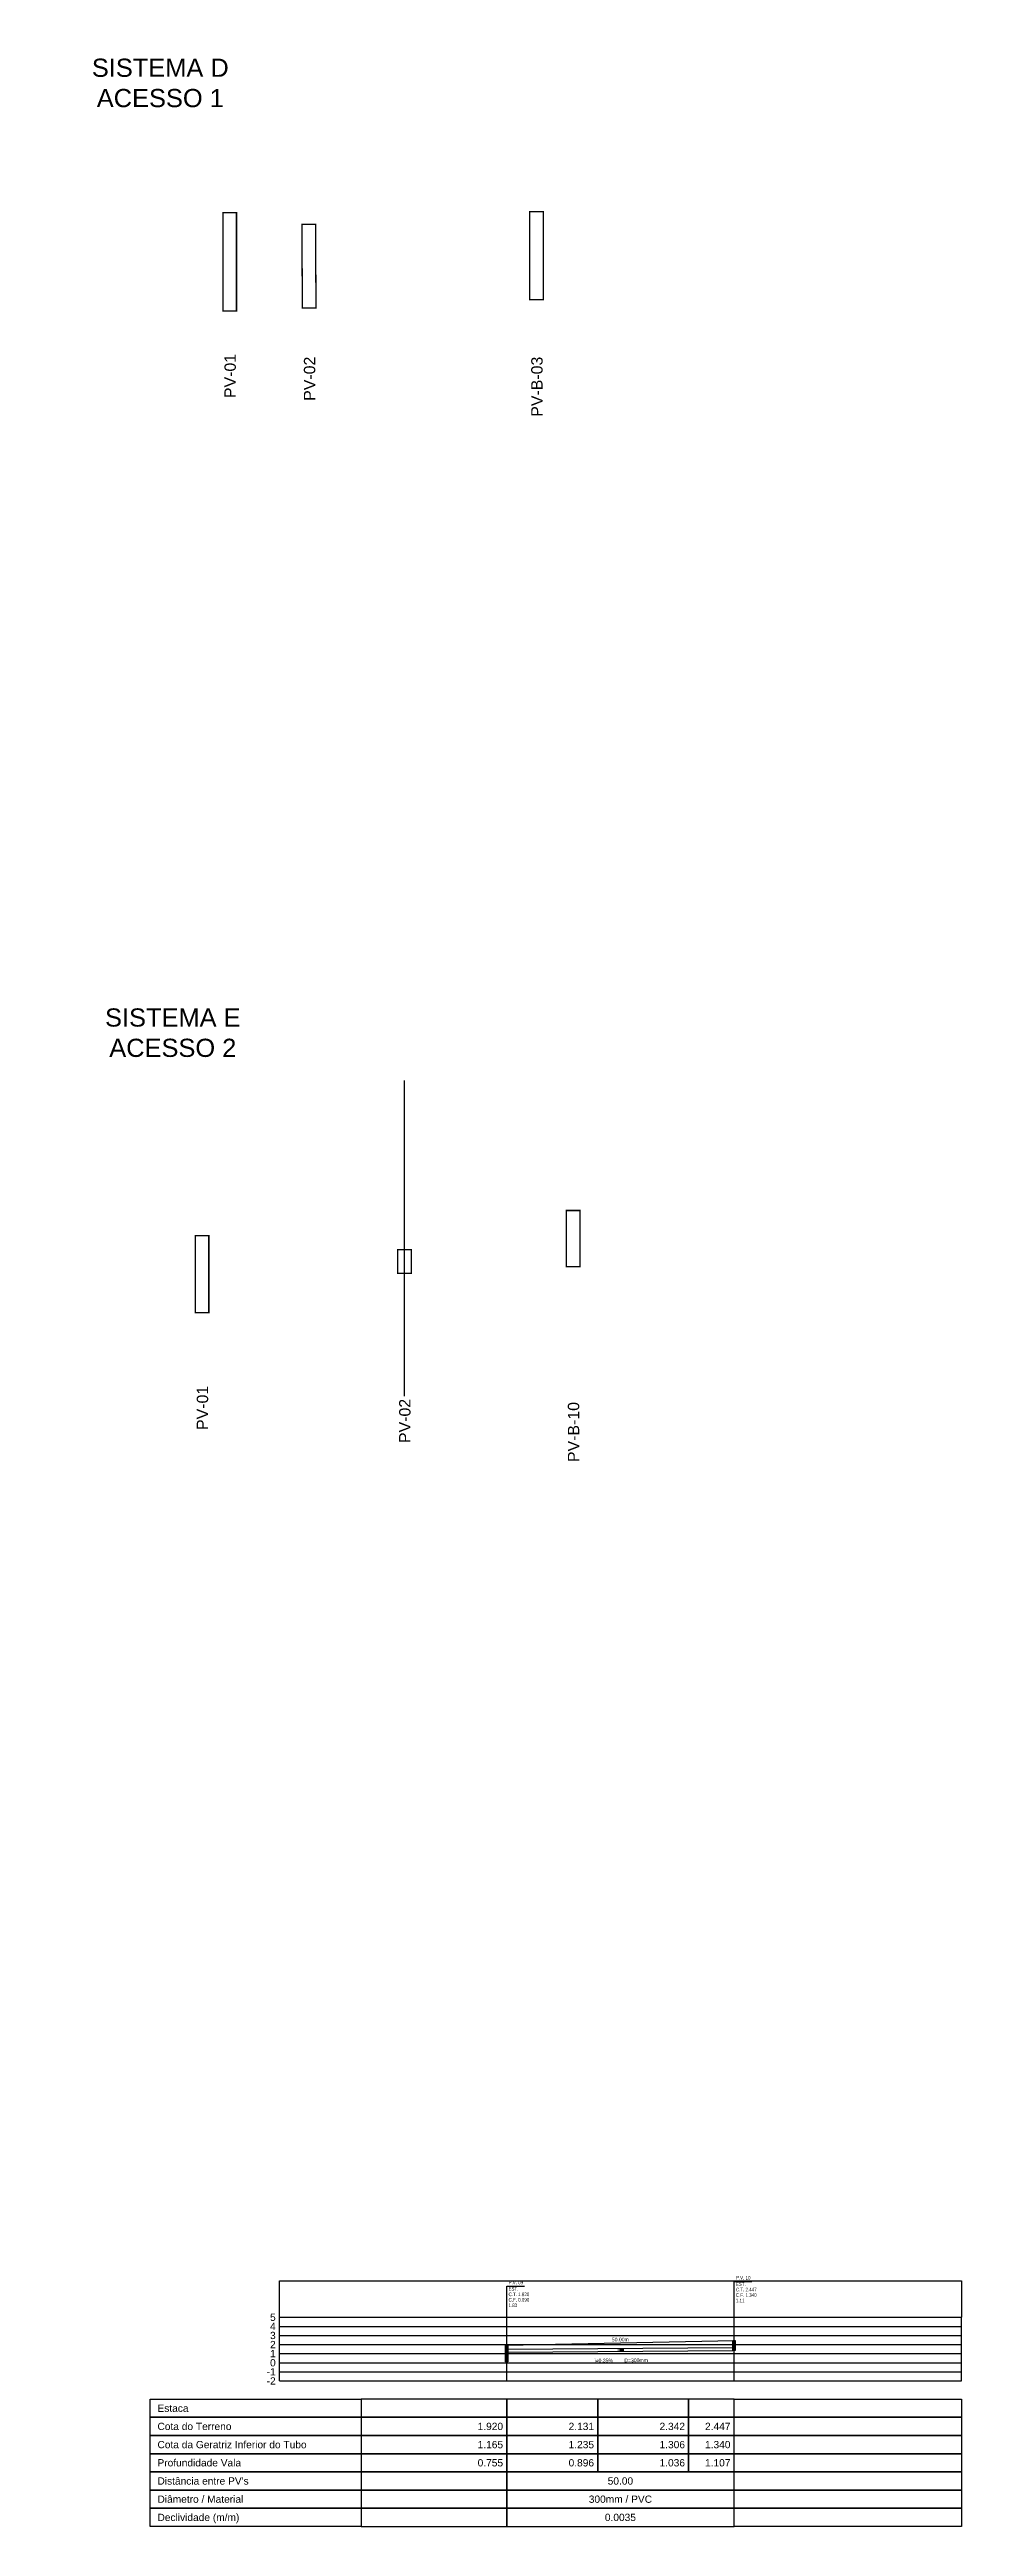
# Model space of a CAD drawing. Extents: x -160 to 364724, y -100 to 7353297.
# Drawn here: x 360177 to 360378, y 7352194 to 7352738 of the extents above; entities that cross this region are included whole.
import ezdxf
from ezdxf.enums import TextEntityAlignment as Align

# ---------------------------------------------------------------- set-up
doc = ezdxf.new("R2010")
doc.units = 0
doc.header["$LTSCALE"] = 5
for name, color, linetype in [('LIN - PV PERFIL', 4, 'Continuous'), ('LIN-ARQ-TEXTO_MENOR', 1, 'Continuous'), ('malha', 8, 'Continuous'), ('notáveis', 4, 'Continuous'), ('P_Perfil_Texto_Quadro', 2, 'Continuous'), ('PS_IND_COMPRIMENTO', 7, 'Continuous'), ('PS_IND_DIAMETRO', 7, 'Continuous'), ('PS_IND_FLUXO', 3, 'Continuous'), ('PS_IND_INCLINACAO', 7, 'Continuous'), ('PS_PERFIL_CAIXAS', 7, 'Continuous'), ('PS_PERFIL_COTA_LIN', 7, 'Continuous'), ('PS_PERFIL_COTA_TXT', 5, 'Continuous'), ('PS_PERFIL_GRADE', 8, 'Continuous'), ('PS_PERFIL_TERRENO', 3, 'Continuous'), ('PS_PERFIL_TUBO', 7, 'Continuous'), ('PS_PONTOS_IDENTIFICACAO_LIN', 7, 'Continuous'), ('PS_PONTOS_IDENTIFICACAO_TXT', 7, 'Continuous')]:
    doc.layers.add(name, color=color, linetype=linetype)
doc.styles.add('CARIMBO', font='arial.ttf', dxfattribs={"height": 2})
doc.styles.get("Standard").update_dxf_attribs({"font": 'arial.ttf'})

# ---------------------------------------------------------------- blocks, each defined once
blk = doc.blocks.new('*U245')
at = {"layer": 'PS_PERFIL_GRADE', "linetype": 'Continuous'}
for p, q in [((0, 0), (0, 14)), ((0, 14), (150, 14)), ((0, 12), (150, 12)), ((50, 0), (50, 14)), ((100, 0), (100, 14)), ((150, 0), (150, 14)), ((0, 10), (150, 10)), ((0, 8), (150, 8)), ((0, 6), (150, 6)), ((0, 4), (150, 4)), ((0, 2), (150, 2)), ((0, 0), (150, 0))]:
    blk.add_line(p, q, dxfattribs=at)
blk.add_lwpolyline([(0, 14), (0, 22), (150, 22), (150, 14)], dxfattribs=at)
at = {"layer": 'PS_PERFIL_GRADE'}
for s, p in [('4', (-0.8, 12)), ('5', (-0.8, 14)), ('3', (-0.8, 10)), ('2', (-0.8, 8)), ('1', (-0.8, 6)), ('-1', (-0.8, 2)), ('-2', (-0.8, 0)), ('0', (-0.8, 4))]:
    blk.add_text(s, height=1.6, dxfattribs=at).set_placement(p, align=Align.MIDDLE_RIGHT)

msp = doc.modelspace()

# ---------------------------------------------------------------- linework, layer by layer
at = {"layer": 'LIN - PV PERFIL', "color": 4, "const_width": 0.3}
for points in [[(360215.227, 7352680.847), (360218.227, 7352680.847), (360218.227, 7352702.453), (360215.227, 7352702.453)], [(360232.697, 7352681.547), (360235.697, 7352681.547), (360235.626, 7352699.909), (360232.626, 7352699.909)], [(360282.695, 7352683.347), (360285.695, 7352683.347), (360285.695, 7352702.684), (360282.695, 7352702.684)], [(360290.746, 7352470.732), (360293.746, 7352470.732), (360293.746, 7352483.071), (360290.746, 7352483.071)], [(360209.143, 7352460.632), (360212.143, 7352460.632), (360212.143, 7352477.546), (360209.143, 7352477.546)], [(360253.643, 7352469.232), (360256.643, 7352469.232), (360256.643, 7352474.476), (360253.643, 7352474.476)]]:
    msp.add_lwpolyline(points, close=True, dxfattribs=at)
at = {"layer": 'PS_IND_FLUXO'}
msp.add_lwpolyline([(360303.448, 7352232.519, 0.8, 0, 0), (360301.848, 7352232.508, 0, 0, 0)], format="xyseb", dxfattribs=at)
at = {"layer": 'PS_PERFIL_CAIXAS', "linetype": 'Continuous'}
for points in [[(360277.398, 7352233.549), (360277.898, 7352233.549), (360277.898, 7352229.889), (360277.398, 7352229.889)], [(360327.398, 7352234.603), (360327.898, 7352234.603), (360327.898, 7352232.389), (360327.398, 7352232.389)]]:
    msp.add_lwpolyline(points, close=True, dxfattribs=at)
at = {"layer": 'PS_PERFIL_COTA_LIN', "linetype": 'Continuous'}
for points in [[(360245.648, 7352221.709), (360245.648, 7352217.709), (360199.248, 7352217.709), (360199.248, 7352221.709)], [(360245.648, 7352221.709), (360245.648, 7352217.709), (360277.648, 7352217.709), (360277.648, 7352221.709)], [(360277.648, 7352221.709), (360277.648, 7352217.709), (360297.648, 7352217.709), (360297.648, 7352221.709)], [(360297.648, 7352221.709), (360297.648, 7352217.709), (360317.648, 7352217.709), (360317.648, 7352221.709)], [(360317.648, 7352221.709), (360317.648, 7352217.709), (360327.648, 7352217.709), (360327.648, 7352221.709)], [(360377.648, 7352221.709), (360377.648, 7352217.709), (360327.648, 7352217.709), (360327.648, 7352221.709)], [(360245.648, 7352217.709), (360245.648, 7352213.709), (360199.248, 7352213.709), (360199.248, 7352217.709)], [(360245.648, 7352217.709), (360245.648, 7352213.709), (360277.648, 7352213.709), (360277.648, 7352217.709)], [(360277.648, 7352217.709), (360277.648, 7352213.709), (360297.648, 7352213.709), (360297.648, 7352217.709)], [(360297.648, 7352217.709), (360297.648, 7352213.709), (360317.648, 7352213.709), (360317.648, 7352217.709)], [(360317.648, 7352217.709), (360317.648, 7352213.709), (360327.648, 7352213.709), (360327.648, 7352217.709)], [(360377.648, 7352217.709), (360377.648, 7352213.709), (360327.648, 7352213.709), (360327.648, 7352217.709)], [(360245.648, 7352213.709), (360245.648, 7352209.709), (360199.248, 7352209.709), (360199.248, 7352213.709)], [(360245.648, 7352209.709), (360245.648, 7352205.709), (360199.248, 7352205.709), (360199.248, 7352209.709)], [(360245.648, 7352213.709), (360245.648, 7352209.709), (360277.648, 7352209.709), (360277.648, 7352213.709)], [(360245.648, 7352209.709), (360245.648, 7352205.709), (360277.648, 7352205.709), (360277.648, 7352209.709)], [(360277.648, 7352213.709), (360277.648, 7352209.709), (360297.648, 7352209.709), (360297.648, 7352213.709)], [(360277.648, 7352209.709), (360277.648, 7352205.709), (360297.648, 7352205.709), (360297.648, 7352209.709)], [(360297.648, 7352213.709), (360297.648, 7352209.709), (360317.648, 7352209.709), (360317.648, 7352213.709)], [(360297.648, 7352209.709), (360297.648, 7352205.709), (360317.648, 7352205.709), (360317.648, 7352209.709)], [(360317.648, 7352213.709), (360317.648, 7352209.709), (360327.648, 7352209.709), (360327.648, 7352213.709)], [(360317.648, 7352209.709), (360317.648, 7352205.709), (360327.648, 7352205.709), (360327.648, 7352209.709)], [(360377.648, 7352213.709), (360377.648, 7352209.709), (360327.648, 7352209.709), (360327.648, 7352213.709)], [(360377.648, 7352209.709), (360377.648, 7352205.709), (360327.648, 7352205.709), (360327.648, 7352209.709)], [(360245.648, 7352205.709), (360245.648, 7352201.709), (360199.248, 7352201.709), (360199.248, 7352205.709)], [(360245.648, 7352205.709), (360245.648, 7352201.709), (360277.648, 7352201.709), (360277.648, 7352205.709)], [(360277.648, 7352205.709), (360277.648, 7352201.709), (360327.648, 7352201.709), (360327.648, 7352205.709)], [(360377.648, 7352205.709), (360377.648, 7352201.709), (360327.648, 7352201.709), (360327.648, 7352205.709)], [(360245.648, 7352201.709), (360245.648, 7352197.709), (360199.248, 7352197.709), (360199.248, 7352201.709)], [(360245.648, 7352201.709), (360245.648, 7352197.709), (360277.648, 7352197.709), (360277.648, 7352201.709)], [(360277.648, 7352201.709), (360277.648, 7352197.709), (360327.648, 7352197.709), (360327.648, 7352201.709)], [(360377.648, 7352201.709), (360377.648, 7352197.709), (360327.648, 7352197.709), (360327.648, 7352201.709)], [(360245.648, 7352197.709), (360245.648, 7352193.709), (360199.248, 7352193.709), (360199.248, 7352197.709)], [(360245.648, 7352197.709), (360245.648, 7352193.709), (360277.648, 7352193.709), (360277.648, 7352197.709)], [(360277.648, 7352197.709), (360277.648, 7352193.709), (360327.648, 7352193.709), (360327.648, 7352197.709)], [(360377.648, 7352197.709), (360377.648, 7352193.709), (360327.648, 7352193.709), (360327.648, 7352197.709)]]:
    msp.add_lwpolyline(points, close=True, dxfattribs=at)
for points in [[(360277.648, 7352205.709), (360297.648, 7352205.709)], [(360297.648, 7352205.709), (360317.648, 7352205.709)], [(360317.648, 7352205.709), (360327.648, 7352205.709)], [(360277.648, 7352201.709), (360297.648, 7352201.709)], [(360277.648, 7352201.709), (360297.648, 7352201.709)], [(360297.648, 7352201.709), (360317.648, 7352201.709)], [(360297.648, 7352201.709), (360317.648, 7352201.709)], [(360317.648, 7352201.709), (360327.648, 7352201.709)], [(360317.648, 7352201.709), (360327.648, 7352201.709)], [(360277.648, 7352197.709), (360297.648, 7352197.709)], [(360277.648, 7352197.709), (360297.648, 7352197.709)], [(360277.648, 7352193.709), (360297.648, 7352193.709)], [(360297.648, 7352197.709), (360317.648, 7352197.709)], [(360297.648, 7352197.709), (360317.648, 7352197.709)], [(360297.648, 7352193.709), (360317.648, 7352193.709)], [(360317.648, 7352197.709), (360327.648, 7352197.709)], [(360317.648, 7352197.709), (360327.648, 7352197.709)], [(360317.648, 7352193.709), (360327.648, 7352193.709)]]:
    msp.add_lwpolyline(points, dxfattribs=at)
at = {"layer": 'PS_PERFIL_TERRENO', "linetype": 'Continuous'}
msp.add_lwpolyline([(360277.648, 7352233.549), (360327.648, 7352234.603)], dxfattribs=at)
at = {"layer": 'PS_PERFIL_TUBO', "linetype": 'Continuous'}
msp.add_lwpolyline([(360277.898, 7352232.039), (360327.398, 7352232.389), (360327.398, 7352232.989), (360277.898, 7352232.639)], close=True, dxfattribs=at)
at = {"layer": 'PS_PONTOS_IDENTIFICACAO_LIN', "linetype": 'Continuous'}
for points in [[(360327.648, 7352234.603), (360327.648, 7352247.603), (360331.568, 7352247.603)], [(360277.648, 7352233.549), (360277.648, 7352246.549), (360281.568, 7352246.549)]]:
    msp.add_lwpolyline(points, dxfattribs=at)

# ---------------------------------------------------------------- block references
at = {"layer": 'PS_PERFIL_GRADE'}
msp.add_blockref('*U245', (360227.648, 7352225.709), dxfattribs=at)

# ---------------------------------------------------------------- texts
at = {"layer": 'LIN-ARQ-TEXTO_MENOR', "color": 7, "char_height": 2.5, "attachment_point": 5, "rotation": 90, "bg_fill": 3, "box_fill_scale": 1.5, "bg_fill_color": 256, "bg_fill_transparency": 0}
for s, insert in [('PV-01', (360216.841, 7352666.574)), ('PV-02', (360234.311, 7352665.963)), ('PV-B-03', (360284.309, 7352664.213))]:
    msp.add_mtext(s, dxfattribs=dict(at, insert=insert))
at = {"layer": 'malha', "char_height": 2.5, "attachment_point": 5, "rotation": 90, "bg_fill": 3, "box_fill_scale": 1.5, "bg_fill_color": 256, "bg_fill_transparency": 0}
for s, insert in [('PV-01', (360210.756, 7352439.669)), ('PV-B-10', (360292.36, 7352434.359))]:
    msp.add_mtext(s, dxfattribs=dict(at, insert=insert))
at = {"layer": 'malha', "insert": (360255.256, 7352436.8), "char_height": 2.5, "width": 8.79604, "attachment_point": 5, "rotation": 90, "bg_fill": 3, "box_fill_scale": 1.5, "bg_fill_color": 256, "bg_fill_transparency": 0}
msp.add_mtext('PV-02', dxfattribs=at)
at = {"layer": 'P_Perfil_Texto_Quadro', "color": 3, "linetype": 'Continuous', "lineweight": -3, "char_height": 4, "width": 44.716, "attachment_point": 5, "style": 'CARIMBO', "bg_fill": 3, "box_fill_scale": 1.5, "bg_fill_color": 256, "bg_fill_transparency": 0}
for s, insert in [('SISTEMA D \\PACESSO 1', (360201.47, 7352730.991)), ('SISTEMA E\\PACESSO 2', (360204.22, 7352522.147))]:
    msp.add_mtext(s, dxfattribs=dict(at, insert=insert))
at = {"layer": 'PS_IND_COMPRIMENTO', "width": 0.8}
msp.add_text('50.00m', height=0.8, rotation=0.40511, dxfattribs=at).set_placement((360302.632, 7352234.814), align=Align.MIDDLE_CENTER)
at = {"layer": 'PS_IND_DIAMETRO', "width": 0.8}
msp.add_text('D=300mm', height=0.8, rotation=0.40511, dxfattribs=at).set_placement((360306.104, 7352230.238), align=Align.MIDDLE_CENTER)
at = {"layer": 'PS_IND_INCLINACAO', "width": 0.8}
msp.add_text('i=0.35%', height=0.8, rotation=0.40511, dxfattribs=at).set_placement((360298.984, 7352230.188), align=Align.MIDDLE_CENTER)
at = {"layer": 'PS_PERFIL_COTA_TXT'}
for s, p in [('Estaca', (360200.848, 7352219.709)), ('Cota do Terreno', (360200.848, 7352215.709)), ('Cota da Geratriz Inferior do Tubo', (360200.848, 7352211.709)), ('Profundidade Vala', (360200.848, 7352207.709)), ("Distância entre PV's", (360200.848, 7352203.709)), ('Diâmetro / Material', (360200.848, 7352199.709)), ('Declividade (m/m)', (360200.848, 7352195.709))]:
    msp.add_text(s, height=1.6, dxfattribs=at).set_placement(p, align=Align.MIDDLE_LEFT)
for s, p in [('1.920', (360276.848, 7352215.709)), ('2.131', (360296.848, 7352215.709)), ('2.342', (360316.848, 7352215.709)), ('2.447', (360326.848, 7352215.709)), ('1.165', (360276.848, 7352211.709)), ('1.235', (360296.848, 7352211.709)), ('1.306', (360316.848, 7352211.709)), ('1.340', (360326.848, 7352211.709)), ('0.755', (360276.848, 7352207.709)), ('0.896', (360296.848, 7352207.709)), ('1.036', (360316.848, 7352207.709)), ('1.107', (360326.848, 7352207.709))]:
    msp.add_text(s, height=1.6, dxfattribs=at).set_placement(p, align=Align.MIDDLE_RIGHT)
for s, p in [('50.00', (360302.648, 7352203.709)), ('300mm / PVC', (360302.648, 7352199.709)), ('0.0035', (360302.648, 7352195.709))]:
    msp.add_text(s, height=1.6, dxfattribs=at).set_placement(p, align=Align.MIDDLE_CENTER)
at = {"layer": 'PS_PONTOS_IDENTIFICACAO_TXT', "width": 0.7}
for s, p in [('P.V. 09', (360278.048, 7352246.949)), ('P.V. 10', (360328.048, 7352248.003)), ('EST. ', (360328.048, 7352246.603)), ('C.T. 1.920', (360278.048, 7352244.349)), ('C.F. 0.090', (360278.048, 7352243.149)), ('1.83', (360278.048, 7352241.949)), ('EST. ', (360278.048, 7352245.549)), ('C.T. 2.447', (360328.048, 7352245.403)), ('C.F. 1.340', (360328.048, 7352244.203)), ('1.11', (360328.048, 7352243.003))]:
    msp.add_text(s, height=0.8, dxfattribs=at).set_placement(p)

# ---------------------------------------------------------------- next in the draw order: linework, layer by layer
at = {"layer": 'notáveis'}
msp.add_line((360255.143, 7352442.232), (360255.143, 7352511.629), dxfattribs=at)

doc.saveas('drawing.dxf')
